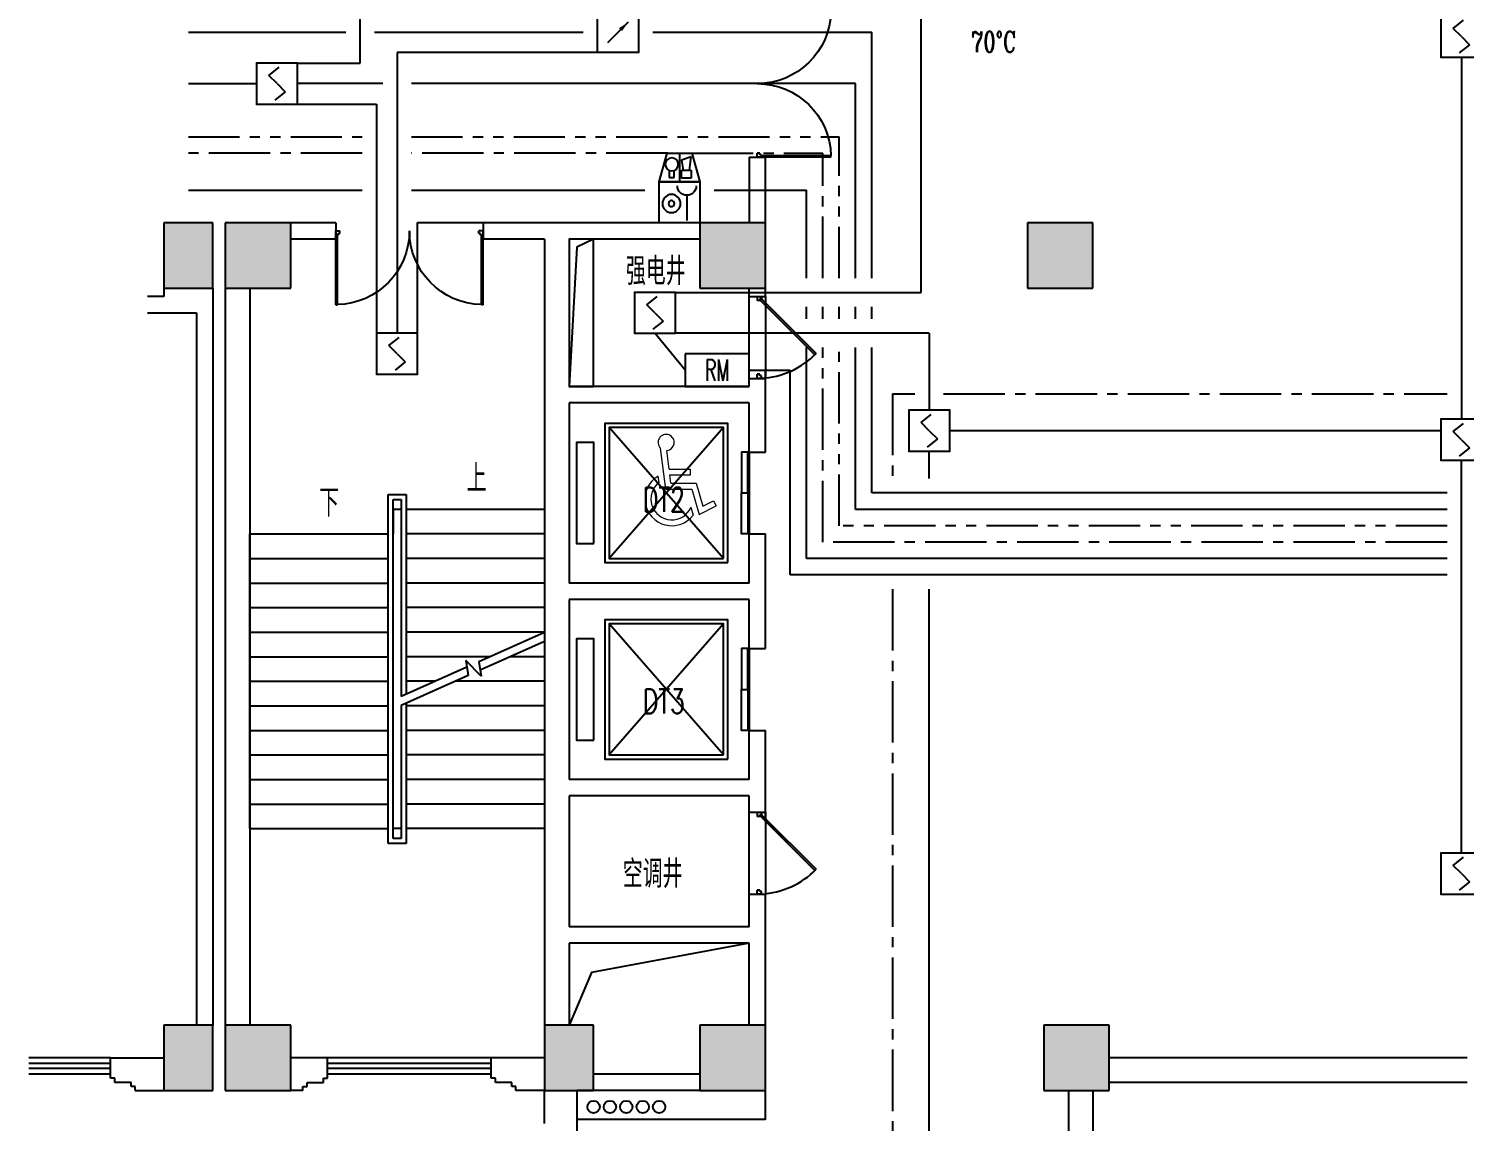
# Model space of a CAD drawing. Extents: x 190999 to 918899, y -200814 to 215286.
# Drawn here: x 771049 to 788585, y -2271 to 11075 of the extents above; entities that cross this region are included whole.
import ezdxf
from ezdxf.enums import TextEntityAlignment as Align

# ---------------------------------------------------------------- set-up
doc = ezdxf.new("R2010")
doc.units = 0
doc.header["$LTSCALE"] = 1000
doc.header["$MEASUREMENT"] = 0
for name, pattern in [('CENTER2', [1.125, 0.75, -0.125, 0.125, -0.125]), ('CONTINOUS', [0]), ('PHANTOM2', [1.25, 0.625, -0.125, 0.125, -0.125, 0.125, -0.125])]:
    doc.linetypes.add(name, pattern=pattern)
for name, color, linetype in [('00-EQUIP', 3, 'Continuous'), ('00-WIRE-4', 6, 'Continuous'), ('A-墙线', 2, 'Continuous'), ('A-外窗', 145, 'Continuous'), ('A-门', 167, 'Continuous'), ('COLUMN', 2, 'Continuous'), ('DIM_SYMB', 3, 'Continuous'), ('PUB_HATCH', 250, 'Continuous'), ('PUB_TEXT', 7, 'Continuous'), ('STAIR', 5, 'Continuous'), ('房间名称', 7, 'Continuous'), ('暖通-风-说明', 3, 'Continuous'), ('洞口线', 165, 'Continuous'), ('电井开洞', 97, 'Continuous'), ('雨水管', 151, 'Continuous')]:
    doc.layers.add(name, color=color, linetype=linetype)
doc.layers.add('1-3残疾人坐席', color=10, linetype='Continuous', lineweight=9)
doc.styles.add('_COMPLEX', font='COMPLEX.shx', dxfattribs={"width": 0.5})
doc.styles.add('_TCH_DIM', font='SIMPLEX', dxfattribs={"bigfont": 'GBCBIG'})
doc.styles.add('HZ-ZGBZ', font='romanc.shx', dxfattribs={"width": 0.65})
doc.styles.get("Standard").update_dxf_attribs({"font": 'simhei.ttf'})
doc.styles.add('XXK', font='romans.shx', dxfattribs={"width": 0.75, "bigfont": 'hzf.shx'})
doc.linetypes.add('4INE', pattern='A,1,-0.15,["4",XXK,S=0.3,R=0,X=-0.1,Y=-0.1],-0.25', length=1.4)
doc.linetypes.add('BIG-DLINE', pattern='A,1,-0.15,["D",XXK,S=0.2,R=0,X=-0.1,Y=-0.09],-0.2', length=1.35)

# ---------------------------------------------------------------- blocks, each defined once
blk = doc.blocks.new('m1800')
at = {"layer": 'A-墙线'}
for p, q in [((-900, -100), (-900, 100)), ((900, -100), (900, 100))]:
    blk.add_line(p, q, dxfattribs=at)
at = {"layer": 'A-门'}
for p, q in [((-900, 900), (-899.9999999999418, 9.313225746154785e-10)), ((-900, 900), (-880.0000000000582, 899.9999999990687)), ((-880.0000000000582, 899.9999999990687), (-879.9999999999418, 50.00000000093132)), ((880.0000000000582, 899.9999999990687), (879.9999999999418, 50.00000000093132)), ((900, 900), (880.0000000000582, 899.9999999990687)), ((900, 900), (899.9999999999418, 9.313225746154785e-10)), ((-899.9999999999418, 50.00000000093132), (-870.0000000000582, 50.00000000093132)), ((-899.9999999999418, 9.313225746154785e-10), (-849.9999999999418, 9.313225746154785e-10)), ((-870.0000000000582, 50.00000000093132), (-870, 30)), ((-870, 30), (-849.9999999999418, 30.00000000093132)), ((-849.9999999999418, 30.00000000186265), (-849.9999999999418, 9.313225746154785e-10)), ((849.9999999999418, 30.00000000186265), (849.9999999999418, 9.313225746154785e-10)), ((870, 30), (849.9999999999418, 30.00000000093132)), ((899.9999999999418, 9.313225746154785e-10), (849.9999999999418, 9.313225746154785e-10)), ((870.0000000000582, 50.00000000093132), (870, 30)), ((899.9999999999418, 50.00000000093132), (870.0000000000582, 50.00000000093132))]:
    blk.add_line(p, q, dxfattribs=at)
for centre, start, end in [((-900, 0), 0, 88.72665564132167), ((900, 0), 91.27334436201257, 180)]:
    blk.add_arc(centre, 900, start, end, dxfattribs=at)
blk = doc.blocks.new('wza')
at = {"layer": '1-3残疾人坐席', "linetype": 'CONTINOUS'}
for p, q in [((0, 0), (-65.92103317385772, 501.259221150307)), ((40.34413458604831, 245.4232261337456), (10.43635719484882, 472.8400076992111)), ((40.3441345867468, 245.4232261337456), (301.9591099754325, 245.4232247801265)), ((301.9591096029035, 173.4232247829204), (301.959109976131, 245.4232247801265)), ((-83.20065364841139, 80.454939481162), (-93.68438058072934, 160.1725128249964)), ((0, 0), (317.6950926940772, -1.64244556799531e-06)), ((63.15117290557828, 71.999999671767), (49.81291678763228, 173.4232260875287)), ((49.81291678763228, 173.4232260875287), (301.9591096029035, 173.4232247829204)), ((63.15117290557828, 71.999999671767), (371.7653968639788, 71.99999807501445)), ((371.7653968639788, 71.99999807501445), (452.3839526305674, -205.6966173108667)), ((317.6950926940772, -1.64244556799531e-06), (407.3163418309996, -308.7070643706247)), ((452.3839526305674, -205.6966173108667), (583.0641903625219, -140.3933812931064)), ((583.0641903625219, -140.3933812931064), (615.2490263903746, -204.7994084716775)), ((306.5511975293048, -219.8632119825343), (334.2759955825168, -315.3633423000574)), ((407.3163418309996, -308.7070643706247), (615.2490263903746, -204.7994084716775))]:
    blk.add_line(p, q, dxfattribs=at)
for centre, radius, start, end in [((4.099231155589223, 570.3656342902686), 98.37953947765384, 273.7427053465065, 224.6236590530771), ((72.33969137939857, -120.7537110627163), 326.3181513302728, 120.5825845909829, 323.3889255196984), ((72.33969137939857, -120.7537110627163), 254.318151076953, 127.705102857942, 337.0637461616881)]:
    blk.add_arc(centre, radius, start, end, dxfattribs=at)
blk = doc.blocks.new('bfm01')
at = {"layer": 'A-墙线'}
for p, q in [((-200.0030517580453, -0.004291533608920872), (-0.003051758045330644, -0.004291533608920872)), ((-200.0030517580453, -1000.004291533609), (-0.003051758045330644, -1000.004291533609))]:
    blk.add_line(p, q, dxfattribs=at)
at = {"layer": 'A-门'}
for p, q in [((-200.0030517578125, -1000.004291533609), (-200.0030517578125, -0.004291533608920872)), ((-100.003051757114, -0.004291533667128533), (-100.003051757114, -50.00429153366713)), ((-70.00305175618269, -50.00429153366713), (-100.003051757114, -50.00429153366713)), ((-50.00305175711401, -30.00429153355071), (-70.00305175804533, -30.00429153360892)), ((-70.00305175804533, -30.00429153360892), (-70.00305175711401, -50.00429153366713)), ((-64.14518738078186, -44.14642715716036), (-50.0030517570849, -30.0042915334343)), ((-64.14518738081097, -44.14642715721857), (602.9494616675365, -711.241076205275)), ((-50.00305175711401, -0.004291533667128533), (-50.00305175711401, -30.00429153355071)), ((-50.00305175714311, -30.00429153360892), (617.0330152155366, -697.0403585060849)), ((-0.003051758045330644, -0.004291533608920872), (-0.003051758045330644, -1000.004291533609)), ((-70.00305175618269, -950.0042915336671), (-100.003051757114, -950.0042915336671)), ((-100.003051757114, -1000.004291533667), (-100.003051757114, -950.0042915336671)), ((-50.00305175711401, -1000.004291533667), (-100.003051757114, -1000.004291533667)), ((-70.00305175804533, -970.0042915337253), (-70.00305175711401, -950.0042915336671)), ((-50.00305175711401, -970.0042915337835), (-70.00305175804533, -970.0042915337253)), ((-50.00305175711401, -1000.004291533667), (-50.00305175711401, -970.0042915337835))]:
    blk.add_line(p, q, dxfattribs=at)
blk.add_arc((-100.003051757114, -0.004291533667128533), 1000, 272.8659839719306, 315.8103116972138, dxfattribs=at)
blk = doc.blocks.new('_LINKPT1')
at = {"color": 0}
blk.add_line((0, 0), (0, 0), dxfattribs=at)
blk = doc.blocks.new('3S1KCGW2')
for p, q in [((0.499999999999875, 0.499999999999875), (-0.499999999999875, 0.499999999999875)), ((-0.499999999999875, 0.499999999999875), (-0.499999999999875, -0.499999999999875)), ((-0.2, 0.2), (0.05, 0.4)), ((0.499999999999875, -0.499999999999875), (0.499999999999875, 0.499999999999875)), ((0, 0), (-0.2, 0.2)), ((0, 0), (0.2, -0.2)), ((0.2, -0.2), (-0.05, -0.4)), ((-0.499999999999875, -0.499999999999875), (0.499999999999875, -0.499999999999875))]:
    blk.add_line(p, q)
at = {"const_width": 0.04, "flags": 128}
blk.add_lwpolyline([(-0.499999999999875, -0.499999999999875), (-0.499999999999875, 0.499999999999875), (0.499999999999875, 0.499999999999875), (0.499999999999875, -0.499999999999875)], close=True, dxfattribs=at)
at = {"xscale": 0.002, "yscale": 0.002, "zscale": 0.002}
for p in [(0, 0.499999999999875), (-0.499999999999875, 0), (0.499999999999875, 0), (0, -0.499999999999875)]:
    blk.add_blockref('_LINKPT1', p, dxfattribs=at)
at = {"flags": 9}
blk.add_attdef('A', (0, 0), '', height=2e-05, dxfattribs=at)
blk = doc.blocks.new('3T1W6ZCM')
for p, q in [((0.5, 0.5), (-0.5, 0.5)), ((-0.5, 0.5), (-0.5, -0.5)), ((0.5, -0.5), (0.5, 0.5)), ((-0.1775382936502865, 0.1720085469460173), (-0.1775382936502865, -0.443376068438738)), ((-0.5, -0.5), (0.5, -0.5))]:
    blk.add_line(p, q)
at = {"const_width": 0.04}
blk.add_lwpolyline([(-0.5, 0.5), (-0.5, -0.5), (0.5, -0.5), (0.5, 0.5)], close=True, dxfattribs=at)
for radius in [0.2218934911243935, 0.07396449704146453]:
    blk.add_circle((0.1969945486489451, -0.02963126059148635), radius)
blk.add_arc((-0.1775382936502865, 0.4027777777155279), 0.2307692307693, 180, 0)
at = {"xscale": 0.002, "yscale": 0.002, "zscale": 0.002}
for p in [(0, 0.5), (-0.5, 0), (0.5, 0), (0, -0.5)]:
    blk.add_blockref('_LINKPT1', p, dxfattribs=at)
at = {"flags": 9}
blk.add_attdef('A', (0, 0), '', height=2e-05, dxfattribs=at)
blk = doc.blocks.new('6A2OE7N0')
for p, q in [((-0.3, 0.3499999999999943), (-0.5, -0.3499999999999943)), ((0.3, 0.3499999999999943), (-0.3, 0.3499999999999943)), ((-0.2456702268532281, -0.06106422118475052), (-0.2856702268532281, 0.2589357788152427)), ((-0.2856702268532281, 0.2589357788152427), (-0.04567022685322809, 0.1789357788152302)), ((-0.04567022685322809, 0.1789357788152302), (-0.08567022685322809, -0.06106422118475052)), ((1.776356839400252e-18, 0.3499999999999943), (-1.776356839400252e-18, -0.3499999999999943)), ((0.5, -0.3499999999999943), (0.3, 0.3499999999999943)), ((-0.5, -0.3499999999999943), (0.5, -0.3499999999999943)), ((-0.2856702268532281, -0.06106422118475052), (-0.2856702268532281, -0.2610642211847676)), ((-0.04567022685322809, -0.06106422118475052), (-0.2856702268532281, -0.06106422118475052)), ((-0.2856702268532281, -0.2610642211847676), (-0.04567022685322809, -0.2610642211847676)), ((-0.04567022685322809, -0.2610642211847676), (-0.04567022685322809, -0.06106422118475052)), ((0.1304115314996602, -0.2439790560947586), (0.1304115314996602, -0.0723030258366748)), ((0.2504115314996602, -0.2439790560947586), (0.1304115314996602, -0.2439790560947586)), ((0.2504115314996602, -0.0723030258366748), (0.2504115314996602, -0.2439790560947586))]:
    blk.add_line(p, q)
at = {"const_width": 0.04, "flags": 128}
blk.add_lwpolyline([(-0.5, -0.3499999999999943), (-0.3, 0.3499999999999943), (0.3, 0.3499999999999943), (0.5, -0.3499999999999943)], close=True, dxfattribs=at)
blk.add_circle((0.1904115314996602, 0.07602094390523462), 0.16)
at = {"xscale": 0.002, "yscale": 0.002, "zscale": 0.002}
for p in [(-0.4, 0), (1.776356839400252e-18, 0.3499999999999943), (0.4, 0), (1.776356839400252e-18, -0.3499999999999943)]:
    blk.add_blockref('_LINKPT1', p, dxfattribs=at)
at = {"flags": 9}
blk.add_attdef('A', (0, 0), '', height=2e-05, dxfattribs=at)
blk = doc.blocks.new('3S2OQ2I8')
for p, q in [((-0.5000000000001503, 0.5000000000001544), (0.5000000000001503, 0.5000000000001544)), ((-0.5000000000001503, -0.5000000000001544), (-0.5000000000001503, 0.5000000000001544)), ((0.5000000000001503, 0.5000000000001544), (0.5000000000001503, -0.5000000000001544)), ((-0.2500000000000752, -0.2500000000000772), (0.2500000000000752, 0.2500000000000772)), ((0.5000000000001503, -0.5000000000001544), (-0.5000000000001503, -0.5000000000001544))]:
    blk.add_line(p, q)
at = {"const_width": 0.04, "flags": 128}
blk.add_lwpolyline([(-0.5000000000001503, -0.5000000000001544), (-0.5000000000001503, 0.5000000000001544), (0.5000000000001503, 0.5000000000001544), (0.5000000000001503, -0.5000000000001544)], close=True, dxfattribs=at)
blk.add_solid([(0.2500000000000752, 0.2500000000000772), (0.02097020215397069, 0.09703461984575805), (0.09711477732838583, 0.02850939278686963)])
at = {"xscale": 0.002, "yscale": 0.002, "zscale": 0.002}
for p in [(0, 0.5000000000001544), (-0.5000000000001503, 0), (0.5000000000001503, 0), (0, -0.5000000000001544)]:
    blk.add_blockref('_LINKPT1', p, dxfattribs=at)
at = {"flags": 9}
blk.add_attdef('A', (0, 0), '', height=2e-05, dxfattribs=at)
blk = doc.blocks.new('6A2DRK5Q')
for p, q in [((0.7799999999988358, 0.3999999999996362), (-0.7799999999988358, 0.3999999999996362)), ((-0.7799999999988358, 0.3999999999996362), (-0.7799999999988358, -0.3999999999996362)), ((0.7799999999988358, -0.3999999999996362), (0.7799999999988358, 0.3999999999996362)), ((-0.7799999999988358, -0.3999999999996362), (0.7799999999988358, -0.3999999999996362))]:
    blk.add_line(p, q)
at = {"xscale": 0.002, "yscale": 0.002, "zscale": 0.002}
for p in [(0, 0.3999999999996362), (-0.7799999999988358, 0), (0.7799999999988358, 0), (0, -0.3999999999996362)]:
    blk.add_blockref('_LINKPT1', p, dxfattribs=at)
at = {"style": '_COMPLEX', "width": 0.6, "flags": 8}
blk.add_attdef('$TEXT$', text='', height=0.52, dxfattribs=at).set_placement((0, 0), align=Align.MIDDLE_CENTER)
at = {"flags": 9}
blk.add_attdef('A', (0, 0), '', height=2e-05, dxfattribs=at)

msp = doc.modelspace()

# ---------------------------------------------------------------- hatches: boundary and pattern name
at = {"layer": 'PUB_HATCH'}
for points in [[(773298.5377768944, 7903.696481778548), (773298.5377768944, 8703.695718840027), (772698.5377769037, 8703.695718834904), (772698.5377769037, 7903.696481774357)], [(774248.5408286615, 7903.697244712646), (774248.5408286615, 8703.696481773193), (773448.5377769037, 8703.696481773193), (773448.5377769037, 7903.697244712646)], [(780048.5377769037, 7903.697244712879), (780048.5377769037, 8703.696481773193), (779248.5347251459, 8703.696481773193), (779248.5347251459, 7903.697244712646)], [(784048.5377769037, 8703.69648177296), (783248.5347251459, 8703.696481772728), (783248.5347251459, 7903.697244712181), (784048.5377769037, 7903.697244712181)], [(773298.5377768944, -1896.303518221452), (773298.5377768944, -1096.304281159973), (772698.533580737, -1096.304281165329), (772698.533580737, -1896.303518225875)], [(774248.5370139689, -1896.303518225177), (774248.5370139666, -1096.307332926401), (773448.5377769049, -1096.307332926634), (773448.5377769037, -1896.303518226807)], [(777948.5438804191, -1896.303518226574), (777948.5438804134, -1096.306569984386), (777348.5377769014, -1096.306569984386), (777348.5377769035, -1896.303518226574)], [(780048.5377769037, -1896.303518226807), (780048.5377769027, -1096.307332921511), (779248.5339622019, -1096.30733292221), (779248.5339622044, -1896.303518225177)], [(784248.5370139685, -1896.307332921511), (784248.5370139707, -1096.307332927099), (783448.5370139685, -1096.307332926634), (783448.5370139657, -1896.307332921977)]]:
    msp.add_hatch(color=256, dxfattribs=at).paths.add_polyline_path(points)

# ---------------------------------------------------------------- linework, layer by layer
at = {"layer": '00-WIRE-4'}
for p, q in [((781948.5377769041, 7853.693430021551), (781948.5377769041, 16379.97924636889)), ((775098.5377769049, 10653.69343002155), (775098.5377769049, 12943.976399395)), ((775548.5377769041, 10782.25131103801), (775548.5377769041, 7353.693430021434)), ((777998.1924951817, 10782.25131103801), (775548.5377769041, 10782.25131103801)), ((788548.5372046994, 10728.69610030964), (788548.5372046994, 6303.69552810493)), ((774331.8711102374, 10653.69343002155), (775098.5377769049, 10653.69343002155)), ((772998.5377769041, 10403.69343002161), (773831.8711102374, 10403.69343002161)), ((775373.537776904, 10403.69343002161), (774331.8711102374, 10403.69343002161)), ((781148.5377769042, 10403.69343002161), (775723.537776904, 10403.69343002161)), ((781148.5377769042, 8028.693430021551), (781148.5377769042, 10403.69343002161)), ((774331.8711102374, 10153.69343002167), (775298.5377769042, 10153.69343002167)), ((775298.5377769042, 10153.69343002167), (775298.5377769042, 7353.693430021434)), ((775798.537776904, 8706.680963078485), (778748.534725146, 8706.680963078485)), ((775798.537776904, 7353.693430021434), (775798.537776904, 8706.680963078485)), ((778948.537776904, 7853.693430021551), (781948.5377769041, 7853.693430021551)), ((781148.5377769042, 7528.693430021667), (781148.5377769042, 7678.693430021551)), ((779068.5377769052, 6903.696481778781), (778698.537776904, 7353.693430021667)), ((782048.5377769041, 7353.693430021667), (778948.537776904, 7353.693430021667)), ((782048.5377769041, 7353.693430021667), (782048.5377769041, 6413.693430021434)), ((781148.5377769042, 5203.696481779189), (781148.5377769042, 7178.693430021667)), ((779848.5377769038, 6903.696481779014), (780348.5377769042, 6903.696481779014)), ((788298.5372046994, 6163.693430021493), (782298.537776904, 6163.693430021493)), ((782048.5377769041, 5578.69648177913), (782048.5377769041, 5913.693430021551)), ((788548.5372046994, 1003.69362075653), (788548.5372046994, 5803.695528105047)), ((788373.5372046995, 5203.696481779189), (781148.5377769042, 5203.696481779189)), ((782048.5377769041, -5466.306569978624), (782048.5377769041, 4228.69648177913))]:
    msp.add_line(p, q, dxfattribs=at)
at = {"layer": '00-WIRE-4', "linetype": 'BIG-DLINE'}
for p, q in [((772998.5377769042, 11032.25131103807), (774923.5377769049, 11032.25131103807)), ((775273.5377769049, 11032.25131103807), (777823.1924951817, 11032.25131103807)), ((778673.1924951819, 11032.25131103807), (781348.5377769042, 11032.25131103807)), ((781348.5377769042, 8028.693430021551), (781348.5377769042, 11032.25131103807)), ((781348.5377769042, 7528.693430021667), (781348.5377769042, 7678.693430021551)), ((781348.5377769042, 5403.696481779189), (781348.5377769042, 7178.693430021667)), ((788373.5372046994, 5403.696481779189), (781348.5377769042, 5403.696481779189))]:
    msp.add_line(p, q, dxfattribs=at)
at = {"layer": '00-WIRE-4', "linetype": 'PHANTOM2'}
for p, q in [((772998.5377769042, 9753.693430021667), (775123.5377769042, 9753.693430021667)), ((775723.5377769042, 9753.693430021667), (780948.5377769042, 9753.693430021667)), ((780948.5377769042, 8028.693430021551), (780948.5377769042, 9753.693430021667)), ((780948.5377769042, 5003.696481779189), (780948.5377769042, 7178.693430021667)), ((788373.5372046994, 5003.696481779189), (780948.5377769042, 5003.696481779189))]:
    msp.add_line(p, q, dxfattribs=at)
at = {"layer": '00-WIRE-4', "linetype": 'CENTER2'}
for p, q in [((775123.5377769042, 9553.696481780004), (772998.5377769042, 9553.696481779985)), ((778853.9436538775, 9553.696481780178), (775723.5377769042, 9553.696481780062)), ((779148.534725146, 9553.69648177948), (780748.5377769042, 9553.69648177948)), ((780748.5377769042, 8028.693430021551), (780748.5377769042, 9553.69648177948)), ((780948.5377769042, 7528.693430021667), (780948.5377769042, 7678.693430021551)), ((780748.5377769042, 4803.696481779189), (780748.5377769042, 7178.693430021667)), ((781598.5377769042, 6613.693430021434), (781598.5377769042, 5578.696481779189)), ((781598.5377769042, 6613.693430021434), (781873.5377769042, 6613.693430021434)), ((782223.5377769042, 6613.693430021434), (788373.5372046994, 6613.693430021434)), ((788373.5372046994, 4803.696481779189), (780748.5377769042, 4803.696481779189)), ((781598.5377769042, 4228.696481779247), (781598.5377769042, -3421.306569978391))]:
    msp.add_line(p, q, dxfattribs=at)
at = {"layer": '00-WIRE-4', "linetype": '4INE'}
for p, q in [((772998.5377769042, 9103.696481777268), (775123.5377769042, 9103.696481777268)), ((775723.5377769041, 9103.696481777268), (778573.5347251461, 9103.696481777268)), ((779423.5347251461, 9103.696481777268), (780548.5377769042, 9103.696481777268)), ((780548.5377769042, 8028.693430021551), (780548.5377769042, 9103.696481777268)), ((780548.5377769042, 7528.693430021667), (780548.5377769042, 7678.693430021551)), ((780748.5377769042, 7528.693430021667), (780748.5377769042, 7678.693430021551)), ((780548.5377769042, 4603.696481779189), (780548.5377769042, 7178.693430021667)), ((780348.5377769042, 4403.696481779189), (780348.5377769042, 6903.696481779014)), ((788373.5372046994, 4603.696481779189), (780548.5377769042, 4603.696481779189)), ((788373.5372046994, 4403.696481779189), (780348.5377769042, 4403.696481779189))]:
    msp.add_line(p, q, dxfattribs=at)
at = {"layer": 'A-墙线'}
for p, q in [((779848.5377769042, 9503.69648178437), (779848.5377769042, 8703.69648178437)), ((780048.5377769042, 8703.69648178437), (780048.5377769042, 9503.69648178437)), ((774798.537776904, 8703.69648178437), (774248.5408286618, 8703.69648178437)), ((779248.5347251464, 8703.69648178437), (776598.537776904, 8703.69648178437)), ((774798.537776904, 8503.69648178437), (774248.5408286618, 8503.69648178437)), ((777348.537776904, 8503.69648178437), (776598.537776904, 8503.69648178437)), ((777348.5377769042, 8503.69648178437), (777348.537776904, -1296.305044093606)), ((779248.5347251464, 8503.69648178437), (777648.537776904, 8503.69648178437)), ((777648.5377769042, 8503.69648178437), (777648.537776904, 6703.696481784369)), ((772698.5377769038, 7903.697244724288), (772698.5377769038, 7803.696481784369)), ((773298.537776904, 7903.697244723822), (773298.537776904, -1096.304281155084)), ((773448.537776904, 7903.697244724288), (773448.537776904, -1096.307332914759)), ((773748.5377769038, 7903.697244724521), (773748.5377769038, -1096.307332914759)), ((779848.537776904, 7803.692953191261), (779848.537776904, 7903.697244724754)), ((780048.5347251457, 7803.692953191261), (780048.537776904, 7903.697244724754)), ((772698.5377769038, 7803.696481784369), (772498.537776904, 7803.696481784369)), ((772498.537776904, 7603.696481782506), (773098.537776904, 7603.696481782506)), ((773098.537776904, 7603.696481782506), (773098.537776904, -1096.304281155084)), ((780048.537776904, 5903.696481784602), (780048.5377769042, 6903.696481784602)), ((779848.5377769042, 6703.696481784369), (777648.5377769042, 6703.696481784369)), ((779848.5377769042, 6703.696481784602), (779848.5377769042, 6803.692953191261)), ((777648.5377769042, 6503.696481784369), (777648.5377769042, 4303.696481784369)), ((779848.5377769042, 6503.696481784369), (777648.5377769042, 6503.696481784369)), ((779848.5377769042, 5903.696481784602), (779848.5377769042, 6503.696481784602)), ((779848.5377769042, 5903.696481784602), (780048.537776904, 5903.696481784602)), ((779848.5377769042, 4303.696481784602), (779848.5377769042, 4903.696481784602)), ((779848.5377769042, 4903.696481784602), (780048.537776904, 4903.696481784602)), ((780048.5377769042, 3503.696481784602), (780048.5377769042, 4903.696481784602)), ((779848.5377769042, 4303.696481784369), (777648.5377769042, 4303.696481784369)), ((777648.5377769042, 4103.696481784369), (777648.5377769042, 1903.696481784369)), ((779848.5377769042, 4103.696481784369), (777648.5377769042, 4103.696481784369)), ((779848.5377769042, 3503.696481784602), (779848.5377769042, 4103.696481784602)), ((779848.5377769042, 3503.696481784602), (780048.537776904, 3503.696481784602)), ((779848.5377769042, 1903.696481784602), (779848.5377769042, 2503.696481784602)), ((779848.5377769042, 2503.696481784602), (780048.537776904, 2503.696481784602)), ((780048.537776904, 1403.696481784602), (780048.537776904, 2503.696481784602)), ((779848.5377769042, 1903.696481784369), (777648.5377769042, 1903.696481784369)), ((777648.5377769042, 1703.696481784369), (777648.5377769042, 103.6964817848348)), ((779848.5377769042, 1703.696481784369), (777648.5377769042, 1703.696481784369)), ((779848.5377769042, 1503.689138495392), (779848.5377769042, 1703.696481784602)), ((779848.5377769042, 103.6964817848348), (779848.5377769042, 503.6891384953924)), ((780048.537776904, -1096.307332909637), (780048.537776904, 508.7020081065421)), ((779848.5377769042, 103.6964817848348), (777648.537776904, 103.6964817848348)), ((777648.5377769042, -96.3035182156309), (777648.5377769042, -1096.306569972512)), ((779848.5377769042, -96.3035182156309), (777648.537776904, -96.3035182156309)), ((779848.5377769042, -1096.30733290987), (779848.5377769042, -96.30351821539807)), ((772048.5301475094, -1496.306569972512), (772698.5335807371, -1496.306569972512)), ((772048.5301475094, -1746.306569972512), (772048.5301475094, -1496.306569972512)), ((774698.537776904, -1496.306569972046), (774248.537013968, -1496.306569972046)), ((774698.537776904, -1746.306569970649), (774698.537776904, -1496.306569970649)), ((777348.537776904, -1496.306569972046), (776698.537776904, -1496.306569972046)), ((776698.5377769044, -1746.306569970649), (776698.5377769044, -1496.306569970649)), ((772098.5301475094, -1746.306569972512), (772048.5301475094, -1746.306569972512)), ((772098.5301475094, -1796.306569972512), (772098.5301475094, -1746.306569972512)), ((774648.537776904, -1746.306569970649), (774698.537776904, -1746.306569970649)), ((774648.537776904, -1796.306569970649), (774648.537776904, -1746.306569970649)), ((776748.5377769044, -1746.306569970649), (776698.5377769044, -1746.306569970649)), ((776748.5377769044, -1796.306569970649), (776748.5377769044, -1746.306569970649)), ((779248.5339622034, -1696.303518215398), (777948.5438804196, -1696.303518215398)), ((772298.5301475094, -1796.306569972046), (772098.5301475094, -1796.306569972512)), ((772298.5301475094, -1846.306569972512), (772298.5301475094, -1796.306569972046)), ((772348.5301475094, -1846.306569972512), (772298.5301475094, -1846.306569972512)), ((772348.5301475094, -1896.306569972512), (772348.5301475094, -1846.306569972512)), ((772348.5301475094, -1896.306569972512), (772698.5335807371, -1896.306569972512)), ((774398.537776904, -1896.306569970649), (774248.5370139692, -1896.306569971581)), ((774398.537776904, -1896.306569970649), (774398.537776904, -1846.306569970649)), ((774398.537776904, -1846.306569970649), (774448.537776904, -1846.306569970649)), ((774448.537776904, -1846.306569970649), (774448.537776904, -1796.306569970649)), ((774448.537776904, -1796.306569970649), (774648.537776904, -1796.306569970649)), ((776948.5377769044, -1796.306569970649), (776748.5377769044, -1796.306569970649)), ((776948.5377769044, -1846.306569970649), (776948.5377769044, -1796.306569970649)), ((776998.5377769044, -1846.306569970649), (776948.5377769044, -1846.306569970649)), ((776998.5377769044, -1896.306569970649), (776998.5377769044, -1846.306569970649)), ((777348.537776904, -1896.306569972046), (776998.537776904, -1896.306569972046)), ((777348.5377769048, -2296.3035182147), (777348.5377769029, -1896.306569971814)), ((779248.5339622046, -1896.303518215631), (777748.537776904, -1896.303518215631)), ((777748.5377769036, -2596.3035182147), (777748.5377769036, -1896.303518215398))]:
    msp.add_line(p, q, dxfattribs=at)
at = {"layer": 'A-外窗'}
for p, q in [((772048.5301475094, -1496.306569972512), (771048.5408286613, -1496.306569972512)), ((772048.5301475094, -1566.306569972512), (771048.5408286613, -1566.306569972512)), ((776698.5377769044, -1496.306569970649), (774698.537776904, -1496.306569970649)), ((776698.5377769044, -1566.306569970649), (774698.537776904, -1566.306569970649)), ((772048.5301475094, -1626.306569972512), (771048.5408286613, -1626.306569972512)), ((772048.5301475094, -1696.306569972512), (771048.5408286613, -1696.306569972512)), ((776698.5377769044, -1626.306569970649), (774698.537776904, -1626.306569970649)), ((776698.5377769044, -1696.306569970649), (774698.537776904, -1696.306569970649))]:
    msp.add_line(p, q, dxfattribs=at)
at = {"layer": 'A-门'}
for p, q in [((779848.5377769042, 5903.696481784602), (779848.5377769042, 4903.696481784602)), ((779848.5377769042, 3503.696481784602), (779848.5377769042, 2503.696481784602))]:
    msp.add_line(p, q, dxfattribs=at)
for points in [[(779833.5796687431, 5903.696481784602), (779753.6973476515, 5903.696481784602), (779753.6973476515, 5403.696481784602), (779833.5796687431, 5403.696481784602)], [(779833.5796687431, 4903.696481784602), (779753.6973476515, 4903.696481784602), (779753.6973476515, 5403.696481784602), (779833.5796687431, 5403.696481784602)], [(779833.5796687431, 3503.696481784602), (779753.6973476515, 3503.696481784602), (779753.6973476515, 3003.696481784602), (779833.5796687431, 3003.696481784602)], [(779833.5796687431, 2503.696481784602), (779753.6973476515, 2503.696481784602), (779753.6973476515, 3003.696481784602), (779833.5796687431, 3003.696481784602)]]:
    msp.add_lwpolyline(points, close=True, dxfattribs=at)
at = {"layer": 'COLUMN'}
for p, q in [((773298.5377768944, 8703.695718840027), (772698.5377769037, 8703.695718834904)), ((772698.5377769037, 8703.695718834904), (772698.5377769037, 7903.696481774357)), ((773298.5377768944, 7903.696481778548), (773298.5377768944, 8703.695718840027)), ((774248.5408286615, 8703.696481773193), (773448.5377769037, 8703.696481773193)), ((773448.5377769037, 8703.696481773193), (773448.5377769037, 7903.697244712646)), ((774248.5408286615, 7903.697244712646), (774248.5408286615, 8703.696481773193)), ((780048.5377769037, 8703.696481773193), (779248.5347251459, 8703.696481773193)), ((779248.5347251459, 8703.696481773193), (779248.5347251459, 7903.697244712646)), ((780048.5377769037, 7903.697244712879), (780048.5377769037, 8703.696481773193)), ((784048.5377769037, 8703.69648177296), (783248.5347251459, 8703.696481772728)), ((783248.5347251459, 8703.696481772728), (783248.5347251459, 7903.697244712181)), ((784048.5377769037, 7903.697244712181), (784048.5377769037, 8703.69648177296)), ((772698.5377769037, 7903.696481774357), (773298.5377768944, 7903.696481778548)), ((773448.5377769037, 7903.697244712646), (774248.5408286615, 7903.697244712646)), ((779248.5347251459, 7903.697244712646), (780048.5377769037, 7903.697244712879)), ((783248.5347251459, 7903.697244712181), (784048.5377769037, 7903.697244712181)), ((773298.5377768944, -1096.304281159973), (772698.533580737, -1096.304281165329)), ((772698.533580737, -1096.304281165329), (772698.533580737, -1896.303518225875)), ((773298.5377768944, -1896.303518221452), (773298.5377768944, -1096.304281159973)), ((774248.5370139666, -1096.307332926401), (773448.5377769049, -1096.307332926634)), ((773448.5377769049, -1096.307332926634), (773448.5377769037, -1896.303518226807)), ((774248.5370139689, -1896.303518225177), (774248.5370139666, -1096.307332926401)), ((777948.5438804134, -1096.306569984386), (777348.5377769014, -1096.306569984386)), ((777348.5377769014, -1096.306569984386), (777348.5377769035, -1896.303518226574)), ((777948.5438804191, -1896.303518226574), (777948.5438804134, -1096.306569984386)), ((780048.5377769027, -1096.307332921511), (779248.5339622019, -1096.30733292221)), ((779248.5339622019, -1096.30733292221), (779248.5339622044, -1896.303518225177)), ((780048.5377769037, -1896.303518226807), (780048.5377769027, -1096.307332921511)), ((784248.5370139707, -1096.307332927099), (783448.5370139685, -1096.307332926634)), ((783448.5370139685, -1096.307332926634), (783448.5370139657, -1896.307332921977)), ((784248.5370139685, -1896.307332921511), (784248.5370139707, -1096.307332927099)), ((772698.533580737, -1896.303518225875), (773298.5377768944, -1896.303518221452)), ((773448.5377769037, -1896.303518226807), (774248.5370139689, -1896.303518225177)), ((777348.5377769035, -1896.303518226574), (777948.5438804191, -1896.303518226574)), ((779248.5339622044, -1896.303518225177), (780048.5377769037, -1896.303518226807)), ((783448.5370139657, -1896.307332921977), (784248.5370139685, -1896.307332921511))]:
    msp.add_line(p, q, dxfattribs=at)
at = {"layer": 'DIM_SYMB'}
for points in [[(776503.5377769031, 5203.69037828318, 0, 0, 0), (776503.537776903, 3703.690378282714, 80, 0, 0), (776503.537776903, 3403.690378282714, 0, 0, 0)], [(774691.0377769043, 4903.690378284577, 0, 0, 0), (774691.037776904, -46.654798679956, 0, 0, 0), (776503.5377769, -46.65479868368129, 0, 0, 0), (776503.5377769032, 2803.690378279454, 80, 0, 0), (776503.5377769036, 3103.690378279454, 0, 0, 0)]]:
    msp.add_lwpolyline(points, format="xyseb", dxfattribs=at)
at = {"layer": 'STAIR'}
for p, q in [((779537.0380612295, 6203.696481784369), (778137.0380612295, 4603.696481784369)), ((779537.0380612295, 4603.696481784369), (778137.0380612295, 6203.696481784369)), ((775438.5377768876, 1123.690378270374), (775438.5377768876, 5383.690378270374)), ((775438.5377768876, 5383.690378270374), (775658.5377769168, 5383.690378270374)), ((775498.5377769168, 1183.690378270374), (775498.5377769168, 5323.690378270374)), ((775498.5377769168, 5323.690378270374), (775598.5377768876, 5323.690378270374)), ((775598.5377768876, 5323.690378270374), (775598.5377768945, 2918.432072198862)), ((775658.5377769168, 5383.690378270374), (775658.5377769098, 2945.174929349829)), ((775598.5377769034, 5203.690378284577), (775498.5377769034, 5203.690378284577)), ((775498.5377769034, 5203.690378284577), (775498.5377769034, 4903.690378284577)), ((775598.5377769034, 5203.690378284577), (775598.5377769235, 2918.432072212017)), ((777348.5377769034, 5203.690378284577), (775658.5377769099, 5203.690378278989)), ((777348.5377769034, 5203.690378284577), (777348.5377769235, 3698.432072402822)), ((773748.5377769034, 1303.690378284577), (773748.5377769034, 4903.690378284577)), ((773748.5377769034, 4903.690378284577), (775438.5377768812, 4903.690378278989)), ((775498.5377769034, 1303.690378284577), (775498.5377769034, 4903.690378284577)), ((777348.5377769034, 4903.690378284577), (775658.5377769099, 4903.690378278989)), ((773748.5377769034, 4603.690378284577), (775438.5377768812, 4603.690378278989)), ((777348.5377769034, 4603.690378284577), (775658.5377769099, 4603.690378278989)), ((773748.5377769034, 4303.690378284577), (775438.5377768812, 4303.690378278989)), ((777348.5377769034, 4303.690378284577), (775658.5377769099, 4303.690378278989)), ((773748.5377769034, 4003.690378284577), (775438.5377768812, 4003.690378278989)), ((777348.5377769034, 4003.690378284577), (775658.5377769099, 4003.690378278989)), ((773748.5377769034, 3703.690378284577), (775438.5377768812, 3703.690378278989)), ((777348.5377769034, 3703.690378284577), (775658.5377769099, 3703.690378278989)), ((777348.5377769234, 3698.432072280237), (776547.4752133662, 3341.387043959025)), ((779537.0380612295, 3803.696481784369), (778137.0380612295, 2203.696481784369)), ((779537.0380612295, 2203.696481784369), (778137.0380612295, 3803.696481784369)), ((777348.5377769234, 3588.948684305913), (776563.7119317023, 3239.140593264514)), ((777348.5377769235, 3588.948684302421), (777348.5377769034, 1303.690378284577)), ((773748.5377769034, 3403.690378284577), (775438.5377768812, 3403.690378278989)), ((776687.2583350461, 3403.690378314728), (775658.5377769099, 3403.690378348838)), ((776575.4594489114, 3165.163699960598), (776388.5370204757, 3358.570650055452)), ((776388.5370204757, 3358.570650055452), (776417.8280589215, 3174.118067113828)), ((776547.4752133662, 3341.387043959025), (776575.4594489114, 3165.163699960598)), ((777348.5377769034, 3403.690378284577), (776932.8941417083, 3403.690378305648)), ((776401.5913405858, 3276.36451780473), (775598.5377769234, 2918.432072270341)), ((776417.8280589215, 3174.118067113828), (775598.5377769235, 2808.948684340954)), ((773748.5377769034, 3103.690378284577), (775438.5377768812, 3103.690378278989)), ((776014.1814123656, 3103.690378303087), (775658.5377769099, 3103.690378278989)), ((777348.5377769034, 3103.690378284577), (776259.817218776, 3103.690378303785)), ((775598.5377769235, 2808.948684269941), (775598.5377769034, 1303.690378284577)), ((775598.5377768945, 2808.948684257019), (775598.5377768876, 1183.690378270374)), ((775658.5377769098, 2835.691541402397), (775658.5377769168, 1123.690378270374)), ((773748.5377769034, 2803.690378284577), (775438.5377768812, 2803.690378278989)), ((777348.5377769034, 2803.690378284577), (775658.5377769099, 2803.690378278989)), ((773748.5377769034, 2503.690378284577), (775438.5377768812, 2503.690378278989)), ((777348.5377769034, 2503.690378284577), (775658.5377769099, 2503.690378278989)), ((773748.5377769034, 2203.690378284577), (775438.5377768812, 2203.690378348838)), ((777348.5377769034, 2203.690378284577), (775658.5377769099, 2203.690378278989)), ((773748.5377769034, 1903.690378284577), (775438.5377768812, 1903.690378278989)), ((777348.5377769034, 1903.690378284577), (775658.5377769099, 1903.690378278989)), ((773748.5377769034, 1603.690378284577), (775438.5377768812, 1603.690378278989)), ((777348.5377769034, 1603.690378284577), (775658.5377769099, 1603.690378278989)), ((773748.5377769034, 1303.690378284577), (775438.5377768812, 1303.690378278989)), ((775598.5377769034, 1303.690378284577), (775498.5377769034, 1303.690378284577)), ((777348.5377769034, 1303.690378284577), (775658.5377769099, 1303.690378278989)), ((775658.5377769168, 1123.690378270374), (775438.5377768876, 1123.690378270374)), ((775598.5377768876, 1183.690378270374), (775498.5377769168, 1183.690378270374)), ((788620.6157155426, -1496.307332912431), (784248.5370139698, -1496.307332912431)), ((783748.5377769062, -1896.30733290987), (783748.5377769062, -8096.303518215631)), ((784048.5377769058, -1896.307332909637), (784048.5377769058, -8096.303518215398)), ((788620.615715541, -1796.307332912198), (784248.5370139701, -1796.307332912198))]:
    msp.add_line(p, q, dxfattribs=at)
for points in [[(779587.0380612295, 4553.696481784369), (779587.0380612295, 6253.696481784369), (778087.0380612295, 6253.696481784369), (778087.0380612295, 4553.696481784369)], [(779537.0380612295, 4603.696481784369), (779537.0380612295, 6203.696481784369), (778137.0380612295, 6203.696481784369), (778137.0380612295, 4603.696481784369)], [(777951.9644026312, 4785.780137205991), (777951.9644026312, 6021.612826362747), (777741.9472804994, 6021.612826362747), (777741.9472804994, 4785.780137205991)], [(779587.0380612295, 2153.696481784369), (779587.0380612295, 3853.696481784369), (778087.0380612295, 3853.696481784369), (778087.0380612295, 2153.696481784369)], [(779537.0380612295, 2203.696481784369), (779537.0380612295, 3803.696481784369), (778137.0380612295, 3803.696481784369), (778137.0380612295, 2203.696481784369)], [(777951.9644026312, 2385.780137205991), (777951.9644026312, 3621.612826362747), (777741.9472804994, 3621.612826362747), (777741.9472804994, 2385.780137205991)]]:
    msp.add_lwpolyline(points, close=True, dxfattribs=at)
at = {"layer": '洞口线'}
msp.add_lwpolyline([(779848.537776904, -96.30351820911164), (777924.5092721633, -454.8703054641082), (777648.5408286576, -1096.306569965993)], dxfattribs=at)
at = {"layer": '电井开洞', "color": 4}
msp.add_lwpolyline([(777948.537776904, 8503.69648177913), (777648.5377769041, 8503.69648177913), (777648.5377769041, 6703.69648177913), (777948.537776904, 6703.69648177913)], close=True, dxfattribs=at)
at = {"layer": '电井开洞'}
msp.add_lwpolyline([(777948.537776904, 8503.69648177913), (777743.1789118939, 8405.123227486649), (777648.5377769041, 6703.69648177913)], dxfattribs=at)
at = {"layer": '雨水管'}
msp.add_lwpolyline([(777748.5377769042, -2246.30351822052), (780048.5377769037, -2246.30351822052), (780048.5377769037, -1896.303518220288)], dxfattribs=at)
for centre in [(777948.537776904, -2096.303518220986), (778148.537776904, -2096.303518220986), (778348.537776904, -2096.303518220986), (778548.537776904, -2096.303518220986), (778748.537776904, -2096.303518220986)]:
    msp.add_circle(centre, 75, dxfattribs=at)

# ---------------------------------------------------------------- block references
msp.add_blockref('wza', (778830.9780491798, 5449.776416729466))
at = {"layer": '00-EQUIP', "yscale": 500, "zscale": 500}
for name, p, xscale in [('3S2OQ2I8', (778248.1924951817, 11032.25131103807), 500), ('3S1KCGW2', (774081.8711102374, 10403.69343002161), 500), ('6A2OE7N0', (778998.534725146, 9378.69648177948), -500), ('3T1W6ZCM', (778998.534725146, 8953.69648177948), -500), ('3S1KCGW2', (778698.537776904, 7603.693430021609), 500), ('3S1KCGW2', (775548.5377769041, 7103.693430021493), 500), ('3S1KCGW2', (782048.5377769041, 6163.693430021493), 500)]:
    msp.add_blockref(name, p, dxfattribs=dict(at, xscale=xscale))
at = {"layer": '00-EQUIP', "xscale": 500, "yscale": 500, "zscale": 500, "rotation": 180}
for p in [(788548.5372046994, 10978.69610030964), (788548.5372046994, 6053.695528105047), (788548.5372046994, 753.6936207565886)]:
    msp.add_blockref('3S1KCGW2', p, dxfattribs=at)
at = {"layer": '00-EQUIP', "xscale": 500, "yscale": 500, "zscale": 500}
msp.add_blockref('6A2DRK5Q', (779458.5377769046, 6903.696481778781), dxfattribs=at).add_auto_attribs({'$TEXT$': 'RM'})
at = {"layer": 'A-门', "xscale": -1}
for p, rotation in [((779948.537776904, 10403.69648178437), 270), ((775698.537776904, 8603.69648178437), 180)]:
    msp.add_blockref('m1800', p, dxfattribs=dict(at, rotation=rotation))
at = {"layer": 'A-门'}
for p in [(780048.5377769037, 7803.697244724754), (780048.5377769037, 1503.693430028885)]:
    msp.add_blockref('bfm01', p, dxfattribs=at)

# ---------------------------------------------------------------- texts
at = {"layer": 'PUB_TEXT', "style": '_TCH_DIM'}
for s, p in [('上', (776399.2824577542, 5413.69037828318)), ('下', (774596.0909683936, 5113.690378284577))]:
    msp.add_text(s, height=337.5886524822695, dxfattribs=at).set_placement(p)
at = {"layer": '房间名称', "style": '_TCH_DIM'}
for s, p in [('强电井', (778343.3525733794, 7943.348666421167)), ('空调井', (778305.781276906, 580.6367201996327))]:
    msp.add_text(s, height=337.5886524822695, dxfattribs=at).set_placement(p)
at = {"layer": '房间名称', "style": '_TCH_DIM', "width": 0.7058823529411765}
for s, p in [('DT2', (778550.2460009095, 5173.261126167636)), ('DT3', (778550.2460009095, 2710.079359521653))]:
    msp.add_text(s, height=297.4999999999999, dxfattribs=at).set_placement(p)
at = {"layer": '暖通-风-说明', "style": 'HZ-ZGBZ', "width": 0.7}
msp.add_text('70%%dC', height=250, dxfattribs=at).set_placement((782559.4762894628, 10789.08119976972))

doc.saveas('drawing.dxf')
